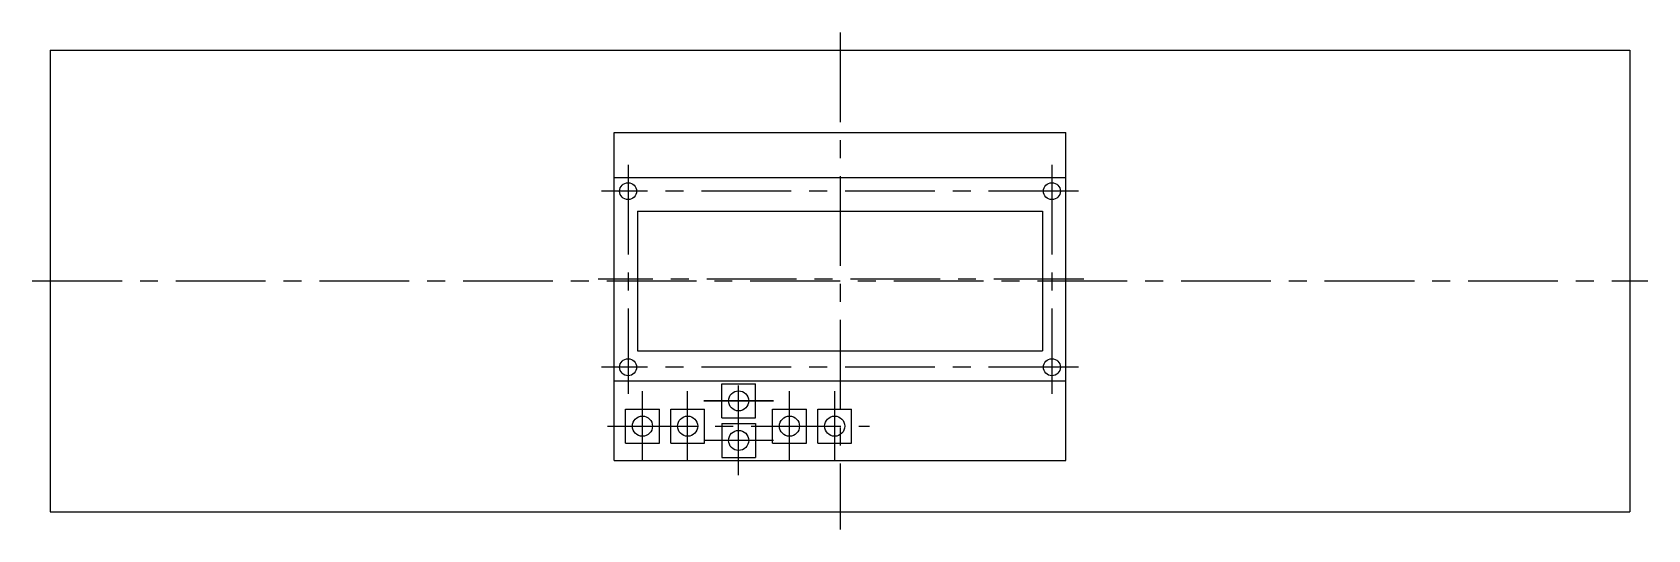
# Model space of a CAD drawing. Header units: inches. Extents: x -0.1 to 11.1, y -0.1 to 3.3.
import ezdxf

# ---------------------------------------------------------------- set-up
doc = ezdxf.new("R2010")
doc.units = ezdxf.units.IN
doc.header["$LTSCALE"] = 0.5
doc.header["$MEASUREMENT"] = 0
doc.linetypes.add('CENTER', pattern=[2, 1.25, -0.25, 0.25, -0.25])
doc.layers.add('1', color=1, linetype='Continuous')
doc.layers.add('8', color=2, linetype='CENTER')

msp = doc.modelspace()

# ---------------------------------------------------------------- linework, layer by layer
at = {"layer": '1'}
for p, q in [((0, 3.21), (11, 3.21)), ((0, 3.21), (0, 0)), ((11, 3.21), (11, 0)), ((3.927, 0.357), (3.927, 2.637)), ((3.927, 2.637), (7.072, 2.637)), ((7.072, 0.357), (7.072, 2.637)), ((3.927, 2.325), (7.072, 2.325)), ((4.09, 2.09), (4.09, 1.12)), ((4.09, 2.09), (6.91, 2.09)), ((6.91, 2.09), (6.91, 1.12)), ((4.09, 1.12), (6.91, 1.12)), ((3.927, 0.91), (7.072, 0.91)), ((4.676, 0.889), (4.912, 0.889)), ((4.676, 0.653), (4.676, 0.889)), ((4.912, 0.653), (4.912, 0.889)), ((4.006, 0.713), (4.242, 0.713)), ((4.006, 0.477), (4.006, 0.713)), ((4.242, 0.477), (4.242, 0.713)), ((4.321, 0.713), (4.557, 0.713)), ((4.321, 0.477), (4.321, 0.713)), ((4.557, 0.477), (4.557, 0.713)), ((5.03, 0.713), (5.266, 0.713)), ((5.03, 0.477), (5.03, 0.713)), ((5.266, 0.477), (5.266, 0.713)), ((5.345, 0.713), (5.581, 0.713)), ((5.345, 0.477), (5.345, 0.713)), ((5.581, 0.477), (5.581, 0.713)), ((4.676, 0.653), (4.912, 0.653)), ((4.676, 0.614), (4.912, 0.614)), ((4.676, 0.614), (4.676, 0.378)), ((4.912, 0.614), (4.912, 0.378)), ((4.006, 0.477), (4.242, 0.477)), ((4.321, 0.477), (4.557, 0.477)), ((5.03, 0.477), (5.266, 0.477)), ((5.345, 0.477), (5.581, 0.477)), ((3.927, 0.357), (7.072, 0.357)), ((4.676, 0.378), (4.912, 0.378)), ((0, 0), (11, 0))]:
    msp.add_line(p, q, dxfattribs=at)
for centre, radius in [((4.024, 2.23), 0.0591), ((6.976, 2.23), 0.0591), ((4.024, 1.005), 0.0591), ((6.976, 1.005), 0.0591), ((4.794, 0.771), 0.07), ((4.124, 0.595), 0.07), ((4.439, 0.595), 0.07), ((4.794, 0.496), 0.07), ((5.148, 0.595), 0.07), ((5.463, 0.595), 0.07)]:
    msp.add_circle(centre, radius, dxfattribs=at)
at = {"layer": '8'}
for p, q in [((5.5, 3.335), (5.5, -0.125)), ((4.024, 2.414), (4.024, 0.821)), ((6.976, 2.414), (6.976, 0.821)), ((7.16, 2.23), (3.84, 2.23)), ((-0.125, 1.605), (11.125, 1.605)), ((7.197, 1.617), (3.815, 1.617)), ((7.16, 1.005), (3.84, 1.005)), ((4.794, 0.253), (4.794, 0.976)), ((4.124, 0.352), (4.124, 0.838)), ((4.439, 0.352), (4.439, 0.838)), ((5.148, 0.352), (5.148, 0.838)), ((5.463, 0.352), (5.463, 0.838)), ((4.551, 0.771), (5.037, 0.771)), ((5.037, 0.771), (4.551, 0.771)), ((3.881, 0.595), (5.706, 0.595)), ((5.037, 0.496), (4.551, 0.496))]:
    msp.add_line(p, q, dxfattribs=at)

doc.saveas('drawing.dxf')
